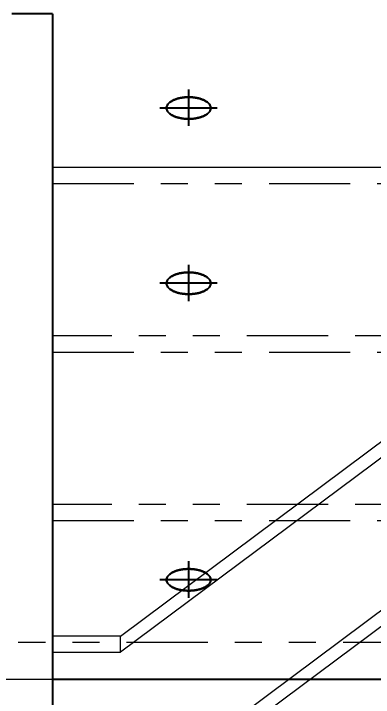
# Model space of a CAD drawing. Header units: millimetres. Extents: x -1604 to 1596, y -1101 to 1107.
# Drawn here: x -1182.8 to -1077.1, y -208.9 to -8 of the extents above; entities that cross this region are included whole.
import ezdxf
from ezdxf.enums import TextEntityAlignment as Align

# ---------------------------------------------------------------- set-up
doc = ezdxf.new("R2010")
doc.units = ezdxf.units.MM
doc.header["$LTSCALE"] = 8
for name, pattern in [('CENTER', [5.716318, 2.485356, -1.242678, 0.745607, -1.242678]), ('DIVIDE', [7.953138, 2.982427, -0.994142, 0.994142, -0.994142, 0.994142, -0.994142]), ('PHANTOM', [7.704603, 2.485356, -1.242678, 0.745607, -1.242678, 0.745607, -1.242678])]:
    doc.linetypes.add(name, pattern=pattern)
doc.styles.add('FdaStyle0', font='', dxfattribs={"width": 0.633743, "height": 24})
doc.styles.get('FdaStyle0').set_extended_font_data('굴림체')

# ---------------------------------------------------------------- blocks, each defined once
blk = doc.blocks.new('DC_GROUP_21')
at = {"color": 4, "linetype": 'CENTER'}
for p, q in [((-1131.38, -30.31), (-1131.38, -41)), ((-1123, -35.75), (-1139.85, -35.75)), ((-1131.38, -81.79), (-1131.38, -92.49)), ((-1123, -87.24), (-1139.85, -87.24)), ((-1131.38, -168.93), (-1131.38, -179.62)), ((-1123, -174.38), (-1139.85, -174.38))]:
    blk.add_line(p, q, dxfattribs=at)
at = {"color": 4, "linetype": 'PHANTOM'}
for p, q in [((-1131.38, -30.31), (-1131.38, -41)), ((-1137, -34.16), (-1136.89, -34.06)), ((-1136.89, -34.06), (-1137, -34.16)), ((-1136.89, -34.06), (-1136.76, -33.97)), ((-1136.76, -33.97), (-1136.89, -34.06)), ((-1136.76, -33.97), (-1136.63, -33.88)), ((-1136.63, -33.88), (-1136.76, -33.97)), ((-1136.63, -33.88), (-1136.5, -33.79)), ((-1136.5, -33.79), (-1136.63, -33.88)), ((-1136.5, -33.79), (-1136.36, -33.7)), ((-1136.36, -33.7), (-1136.5, -33.79)), ((-1136.36, -33.7), (-1136.21, -33.62)), ((-1136.21, -33.62), (-1136.36, -33.7)), ((-1136.21, -33.62), (-1136.05, -33.54)), ((-1136.05, -33.54), (-1136.21, -33.62)), ((-1136.05, -33.54), (-1135.89, -33.46)), ((-1135.89, -33.46), (-1136.05, -33.54)), ((-1135.89, -33.46), (-1135.73, -33.38)), ((-1135.73, -33.38), (-1135.89, -33.46)), ((-1135.73, -33.38), (-1135.55, -33.31)), ((-1135.55, -33.31), (-1135.73, -33.38)), ((-1135.55, -33.31), (-1135.38, -33.24)), ((-1135.38, -33.24), (-1135.55, -33.31)), ((-1135.38, -33.24), (-1135.2, -33.17)), ((-1135.2, -33.17), (-1135.38, -33.24)), ((-1135.2, -33.17), (-1135.01, -33.11)), ((-1135.01, -33.11), (-1135.2, -33.17)), ((-1135.01, -33.11), (-1134.82, -33.05)), ((-1134.82, -33.05), (-1135.01, -33.11)), ((-1134.82, -33.05), (-1134.63, -32.99)), ((-1134.63, -32.99), (-1134.82, -33.05)), ((-1134.63, -32.99), (-1134.43, -32.93)), ((-1134.43, -32.93), (-1134.63, -32.99)), ((-1134.43, -32.93), (-1134.23, -32.88)), ((-1134.23, -32.88), (-1134.43, -32.93)), ((-1134.23, -32.88), (-1134.02, -32.84)), ((-1134.02, -32.84), (-1134.23, -32.88)), ((-1134.02, -32.84), (-1133.81, -32.79)), ((-1133.81, -32.79), (-1134.02, -32.84)), ((-1133.81, -32.79), (-1133.6, -32.75)), ((-1133.6, -32.75), (-1133.81, -32.79)), ((-1133.6, -32.75), (-1133.38, -32.72)), ((-1133.38, -32.72), (-1133.6, -32.75)), ((-1133.38, -32.72), (-1133.17, -32.68)), ((-1133.17, -32.68), (-1133.38, -32.72)), ((-1133.17, -32.68), (-1132.95, -32.65)), ((-1132.95, -32.65), (-1133.17, -32.68)), ((-1132.95, -32.65), (-1132.73, -32.63)), ((-1132.73, -32.63), (-1132.95, -32.65)), ((-1132.73, -32.63), (-1132.5, -32.61)), ((-1132.5, -32.61), (-1132.73, -32.63)), ((-1132.5, -32.61), (-1132.28, -32.59)), ((-1132.28, -32.59), (-1132.5, -32.61)), ((-1132.28, -32.59), (-1132.06, -32.58)), ((-1132.06, -32.58), (-1132.28, -32.59)), ((-1132.06, -32.58), (-1131.83, -32.57)), ((-1131.83, -32.57), (-1132.06, -32.58)), ((-1131.83, -32.57), (-1131.6, -32.56)), ((-1131.6, -32.56), (-1131.83, -32.57)), ((-1131.6, -32.56), (-1131.38, -32.56)), ((-1131.38, -32.56), (-1131.6, -32.56)), ((-1131.38, -32.56), (-1131.15, -32.56)), ((-1131.15, -32.56), (-1131.38, -32.56)), ((-1131.15, -32.56), (-1130.92, -32.57)), ((-1130.92, -32.57), (-1131.15, -32.56)), ((-1130.92, -32.57), (-1130.7, -32.58)), ((-1130.7, -32.58), (-1130.92, -32.57)), ((-1130.7, -32.58), (-1130.47, -32.59)), ((-1130.47, -32.59), (-1130.7, -32.58)), ((-1130.47, -32.59), (-1130.25, -32.61)), ((-1130.25, -32.61), (-1130.47, -32.59)), ((-1130.25, -32.61), (-1130.02, -32.63)), ((-1130.02, -32.63), (-1130.25, -32.61)), ((-1130.02, -32.63), (-1129.8, -32.65)), ((-1129.8, -32.65), (-1130.02, -32.63)), ((-1129.8, -32.65), (-1129.58, -32.68)), ((-1129.58, -32.68), (-1129.8, -32.65)), ((-1129.58, -32.68), (-1129.37, -32.72)), ((-1129.37, -32.72), (-1129.58, -32.68)), ((-1129.37, -32.72), (-1129.15, -32.75)), ((-1129.15, -32.75), (-1129.37, -32.72)), ((-1129.15, -32.75), (-1128.94, -32.79)), ((-1128.94, -32.79), (-1129.15, -32.75)), ((-1128.94, -32.79), (-1128.73, -32.84)), ((-1128.73, -32.84), (-1128.94, -32.79)), ((-1128.73, -32.84), (-1128.53, -32.88)), ((-1128.53, -32.88), (-1128.73, -32.84)), ((-1128.53, -32.88), (-1128.32, -32.93)), ((-1128.32, -32.93), (-1128.53, -32.88)), ((-1128.32, -32.93), (-1128.13, -32.99)), ((-1128.13, -32.99), (-1128.32, -32.93)), ((-1128.13, -32.99), (-1127.93, -33.05)), ((-1127.93, -33.05), (-1128.13, -32.99)), ((-1127.93, -33.05), (-1127.74, -33.11)), ((-1127.74, -33.11), (-1127.93, -33.05)), ((-1127.74, -33.11), (-1127.56, -33.17)), ((-1127.56, -33.17), (-1127.74, -33.11)), ((-1127.56, -33.17), (-1127.37, -33.24)), ((-1127.37, -33.24), (-1127.56, -33.17)), ((-1127.37, -33.24), (-1127.2, -33.31)), ((-1127.2, -33.31), (-1127.37, -33.24)), ((-1127.2, -33.31), (-1127.03, -33.38)), ((-1127.03, -33.38), (-1127.2, -33.31)), ((-1127.03, -33.38), (-1126.86, -33.46)), ((-1126.86, -33.46), (-1127.03, -33.38)), ((-1126.86, -33.46), (-1126.7, -33.54)), ((-1126.7, -33.54), (-1126.86, -33.46)), ((-1126.7, -33.54), (-1126.55, -33.62)), ((-1126.55, -33.62), (-1126.7, -33.54)), ((-1126.55, -33.62), (-1126.4, -33.7)), ((-1126.4, -33.7), (-1126.55, -33.62)), ((-1126.4, -33.7), (-1126.25, -33.79)), ((-1126.25, -33.79), (-1126.4, -33.7)), ((-1126.25, -33.79), (-1126.12, -33.88)), ((-1126.12, -33.88), (-1126.25, -33.79)), ((-1126.12, -33.88), (-1125.99, -33.97)), ((-1125.99, -33.97), (-1126.12, -33.88)), ((-1125.99, -33.97), (-1125.86, -34.06)), ((-1125.86, -34.06), (-1125.99, -33.97)), ((-1125.86, -34.06), (-1125.75, -34.16)), ((-1125.75, -34.16), (-1125.86, -34.06)), ((-1137.88, -35.75), (-1137.87, -35.64)), ((-1137.87, -35.64), (-1137.88, -35.75)), ((-1137.86, -35.98), (-1137.88, -35.75)), ((-1137.88, -35.75), (-1137.87, -35.87)), ((-1137.87, -35.64), (-1137.86, -35.53)), ((-1137.86, -35.53), (-1137.87, -35.64)), ((-1137.87, -35.87), (-1137.86, -35.98)), ((-1137.86, -35.53), (-1137.84, -35.42)), ((-1137.84, -35.42), (-1137.86, -35.53)), ((-1137.84, -36.09), (-1137.86, -35.98)), ((-1137.86, -35.98), (-1137.84, -36.09)), ((-1137.84, -35.42), (-1137.81, -35.31)), ((-1137.81, -35.31), (-1137.84, -35.42)), ((-1137.81, -36.2), (-1137.84, -36.09)), ((-1137.84, -36.09), (-1137.81, -36.2)), ((-1137.81, -35.31), (-1137.78, -35.2)), ((-1137.78, -35.2), (-1137.81, -35.31)), ((-1137.78, -35.2), (-1137.73, -35.09)), ((-1137.73, -35.09), (-1137.78, -35.2)), ((-1137.73, -35.09), (-1137.68, -34.98)), ((-1137.68, -34.98), (-1137.73, -35.09)), ((-1137.68, -34.98), (-1137.62, -34.87)), ((-1137.62, -34.87), (-1137.68, -34.98)), ((-1137.62, -34.87), (-1137.56, -34.77)), ((-1137.56, -34.77), (-1137.62, -34.87)), ((-1137.56, -34.77), (-1137.48, -34.66)), ((-1137.48, -34.66), (-1137.56, -34.77)), ((-1137.48, -34.66), (-1137.4, -34.56)), ((-1137.4, -34.56), (-1137.48, -34.66)), ((-1137.4, -34.56), (-1137.31, -34.45)), ((-1137.31, -34.45), (-1137.4, -34.56)), ((-1137.31, -34.45), (-1137.22, -34.35)), ((-1137.22, -34.35), (-1137.31, -34.45)), ((-1137.22, -34.35), (-1137.11, -34.25)), ((-1137.11, -34.25), (-1137.22, -34.35)), ((-1137.11, -34.25), (-1137, -34.16)), ((-1137, -34.16), (-1137.11, -34.25)), ((-1125.75, -34.16), (-1125.64, -34.25)), ((-1125.64, -34.25), (-1125.75, -34.16)), ((-1125.64, -34.25), (-1125.53, -34.35)), ((-1125.53, -34.35), (-1125.64, -34.25)), ((-1125.53, -34.35), (-1125.44, -34.45)), ((-1125.44, -34.45), (-1125.53, -34.35)), ((-1125.44, -34.45), (-1125.35, -34.56)), ((-1125.35, -34.56), (-1125.44, -34.45)), ((-1125.35, -34.56), (-1125.27, -34.66)), ((-1125.27, -34.66), (-1125.35, -34.56)), ((-1125.27, -34.66), (-1125.19, -34.77)), ((-1125.19, -34.77), (-1125.27, -34.66)), ((-1125.19, -34.77), (-1125.13, -34.87)), ((-1125.13, -34.87), (-1125.19, -34.77)), ((-1125.13, -34.87), (-1125.07, -34.98)), ((-1125.07, -34.98), (-1125.13, -34.87)), ((-1125.07, -34.98), (-1125.02, -35.09)), ((-1125.02, -35.09), (-1125.07, -34.98)), ((-1125.02, -35.09), (-1124.97, -35.2)), ((-1124.97, -35.2), (-1125.02, -35.09)), ((-1124.97, -35.2), (-1124.94, -35.31)), ((-1124.94, -35.31), (-1124.97, -35.2)), ((-1124.94, -35.31), (-1124.91, -35.42)), ((-1124.91, -35.42), (-1124.94, -35.31)), ((-1124.91, -36.09), (-1124.94, -36.2)), ((-1124.94, -36.2), (-1124.91, -36.09)), ((-1124.91, -35.42), (-1124.89, -35.53)), ((-1124.89, -35.53), (-1124.91, -35.42)), ((-1124.89, -35.98), (-1124.91, -36.09)), ((-1124.91, -36.09), (-1124.89, -35.98)), ((-1124.89, -35.53), (-1124.88, -35.64)), ((-1124.88, -35.64), (-1124.89, -35.53)), ((-1124.89, -35.98), (-1124.88, -35.75)), ((-1124.88, -35.87), (-1124.89, -35.98)), ((-1124.88, -35.64), (-1124.88, -35.75)), ((-1124.88, -35.75), (-1124.88, -35.64)), ((-1124.88, -35.75), (-1124.88, -35.87)), ((-1137.78, -36.31), (-1137.81, -36.2)), ((-1137.81, -36.2), (-1137.78, -36.31)), ((-1137.73, -36.42), (-1137.78, -36.31)), ((-1137.78, -36.31), (-1137.73, -36.42)), ((-1137.68, -36.53), (-1137.73, -36.42)), ((-1137.73, -36.42), (-1137.68, -36.53)), ((-1137.62, -36.63), (-1137.68, -36.53)), ((-1137.68, -36.53), (-1137.62, -36.63)), ((-1137.56, -36.74), (-1137.62, -36.63)), ((-1137.62, -36.63), (-1137.56, -36.74)), ((-1137.48, -36.85), (-1137.56, -36.74)), ((-1137.56, -36.74), (-1137.48, -36.85)), ((-1137.4, -36.95), (-1137.48, -36.85)), ((-1137.48, -36.85), (-1137.4, -36.95)), ((-1137.31, -37.05), (-1137.4, -36.95)), ((-1137.4, -36.95), (-1137.31, -37.05)), ((-1137.22, -37.15), (-1137.31, -37.05)), ((-1137.31, -37.05), (-1137.22, -37.15)), ((-1137.11, -37.25), (-1137.22, -37.15)), ((-1137.22, -37.15), (-1137.11, -37.25)), ((-1137, -37.35), (-1137.11, -37.25)), ((-1137.11, -37.25), (-1137, -37.35)), ((-1136.89, -37.45), (-1137, -37.35)), ((-1137, -37.35), (-1136.89, -37.45)), ((-1136.76, -37.54), (-1136.89, -37.45)), ((-1136.89, -37.45), (-1136.76, -37.54)), ((-1136.63, -37.63), (-1136.76, -37.54)), ((-1136.76, -37.54), (-1136.63, -37.63)), ((-1136.5, -37.72), (-1136.63, -37.63)), ((-1136.63, -37.63), (-1136.5, -37.72)), ((-1136.36, -37.81), (-1136.5, -37.72)), ((-1136.5, -37.72), (-1136.36, -37.81)), ((-1136.21, -37.89), (-1136.36, -37.81)), ((-1136.36, -37.81), (-1136.21, -37.89)), ((-1136.05, -37.97), (-1136.21, -37.89)), ((-1136.21, -37.89), (-1136.05, -37.97)), ((-1135.89, -38.05), (-1136.05, -37.97)), ((-1136.05, -37.97), (-1135.89, -38.05)), ((-1135.73, -38.13), (-1135.89, -38.05)), ((-1135.89, -38.05), (-1135.73, -38.13)), ((-1135.55, -38.2), (-1135.73, -38.13)), ((-1135.73, -38.13), (-1135.55, -38.2)), ((-1127.03, -38.13), (-1127.2, -38.2)), ((-1127.2, -38.2), (-1127.03, -38.13)), ((-1126.86, -38.05), (-1127.03, -38.13)), ((-1127.03, -38.13), (-1126.86, -38.05)), ((-1126.7, -37.97), (-1126.86, -38.05)), ((-1126.86, -38.05), (-1126.7, -37.97)), ((-1126.55, -37.89), (-1126.7, -37.97)), ((-1126.7, -37.97), (-1126.55, -37.89)), ((-1126.4, -37.81), (-1126.55, -37.89)), ((-1126.55, -37.89), (-1126.4, -37.81)), ((-1126.25, -37.72), (-1126.4, -37.81)), ((-1126.4, -37.81), (-1126.25, -37.72)), ((-1126.12, -37.63), (-1126.25, -37.72)), ((-1126.25, -37.72), (-1126.12, -37.63)), ((-1125.99, -37.54), (-1126.12, -37.63)), ((-1126.12, -37.63), (-1125.99, -37.54)), ((-1125.86, -37.45), (-1125.99, -37.54)), ((-1125.99, -37.54), (-1125.86, -37.45)), ((-1125.75, -37.35), (-1125.86, -37.45)), ((-1125.86, -37.45), (-1125.75, -37.35)), ((-1125.64, -37.25), (-1125.75, -37.35)), ((-1125.75, -37.35), (-1125.64, -37.25)), ((-1125.53, -37.15), (-1125.64, -37.25)), ((-1125.64, -37.25), (-1125.53, -37.15)), ((-1125.44, -37.05), (-1125.53, -37.15)), ((-1125.53, -37.15), (-1125.44, -37.05)), ((-1125.35, -36.95), (-1125.44, -37.05)), ((-1125.44, -37.05), (-1125.35, -36.95)), ((-1125.27, -36.85), (-1125.35, -36.95)), ((-1125.35, -36.95), (-1125.27, -36.85)), ((-1125.19, -36.74), (-1125.27, -36.85)), ((-1125.27, -36.85), (-1125.19, -36.74)), ((-1125.13, -36.63), (-1125.19, -36.74)), ((-1125.19, -36.74), (-1125.13, -36.63)), ((-1125.07, -36.53), (-1125.13, -36.63)), ((-1125.13, -36.63), (-1125.07, -36.53)), ((-1125.02, -36.42), (-1125.07, -36.53)), ((-1125.07, -36.53), (-1125.02, -36.42)), ((-1124.97, -36.31), (-1125.02, -36.42)), ((-1125.02, -36.42), (-1124.97, -36.31)), ((-1124.94, -36.2), (-1124.97, -36.31)), ((-1124.97, -36.31), (-1124.94, -36.2)), ((-1135.38, -38.27), (-1135.55, -38.2)), ((-1135.55, -38.2), (-1135.38, -38.27)), ((-1135.2, -38.34), (-1135.38, -38.27)), ((-1135.38, -38.27), (-1135.2, -38.34)), ((-1135.01, -38.4), (-1135.2, -38.34)), ((-1135.2, -38.34), (-1135.01, -38.4)), ((-1134.82, -38.46), (-1135.01, -38.4)), ((-1135.01, -38.4), (-1134.82, -38.46)), ((-1134.63, -38.52), (-1134.82, -38.46)), ((-1134.82, -38.46), (-1134.63, -38.52)), ((-1134.43, -38.57), (-1134.63, -38.52)), ((-1134.63, -38.52), (-1134.43, -38.57)), ((-1134.23, -38.63), (-1134.43, -38.57)), ((-1134.43, -38.57), (-1134.23, -38.63)), ((-1134.02, -38.67), (-1134.23, -38.63)), ((-1134.23, -38.63), (-1134.02, -38.67)), ((-1133.81, -38.72), (-1134.02, -38.67)), ((-1134.02, -38.67), (-1133.81, -38.72)), ((-1133.6, -38.76), (-1133.81, -38.72)), ((-1133.81, -38.72), (-1133.6, -38.76)), ((-1133.38, -38.79), (-1133.6, -38.76)), ((-1133.6, -38.76), (-1133.38, -38.79)), ((-1133.17, -38.82), (-1133.38, -38.79)), ((-1133.38, -38.79), (-1133.17, -38.82)), ((-1132.95, -38.85), (-1133.17, -38.82)), ((-1133.17, -38.82), (-1132.95, -38.85)), ((-1132.73, -38.88), (-1132.95, -38.85)), ((-1132.95, -38.85), (-1132.73, -38.88)), ((-1132.5, -38.9), (-1132.73, -38.88)), ((-1132.73, -38.88), (-1132.5, -38.9)), ((-1132.28, -38.92), (-1132.5, -38.9)), ((-1132.5, -38.9), (-1132.28, -38.92)), ((-1132.06, -38.93), (-1132.28, -38.92)), ((-1132.28, -38.92), (-1132.06, -38.93)), ((-1131.83, -38.94), (-1132.06, -38.93)), ((-1132.06, -38.93), (-1131.83, -38.94)), ((-1131.6, -38.95), (-1131.83, -38.94)), ((-1131.83, -38.94), (-1131.6, -38.95)), ((-1131.38, -38.95), (-1131.6, -38.95)), ((-1131.6, -38.95), (-1131.38, -38.95)), ((-1131.15, -38.95), (-1131.38, -38.95)), ((-1131.38, -38.95), (-1131.15, -38.95)), ((-1130.92, -38.94), (-1131.15, -38.95)), ((-1131.15, -38.95), (-1130.92, -38.94)), ((-1130.7, -38.93), (-1130.92, -38.94)), ((-1130.92, -38.94), (-1130.7, -38.93)), ((-1130.47, -38.92), (-1130.7, -38.93)), ((-1130.7, -38.93), (-1130.47, -38.92)), ((-1130.25, -38.9), (-1130.47, -38.92)), ((-1130.47, -38.92), (-1130.25, -38.9)), ((-1130.02, -38.88), (-1130.25, -38.9)), ((-1130.25, -38.9), (-1130.02, -38.88)), ((-1129.8, -38.85), (-1130.02, -38.88)), ((-1130.02, -38.88), (-1129.8, -38.85)), ((-1129.58, -38.82), (-1129.8, -38.85)), ((-1129.8, -38.85), (-1129.58, -38.82)), ((-1129.37, -38.79), (-1129.58, -38.82)), ((-1129.58, -38.82), (-1129.37, -38.79)), ((-1129.15, -38.76), (-1129.37, -38.79)), ((-1129.37, -38.79), (-1129.15, -38.76)), ((-1128.94, -38.72), (-1129.15, -38.76)), ((-1129.15, -38.76), (-1128.94, -38.72)), ((-1128.73, -38.67), (-1128.94, -38.72)), ((-1128.94, -38.72), (-1128.73, -38.67)), ((-1128.53, -38.63), (-1128.73, -38.67)), ((-1128.73, -38.67), (-1128.53, -38.63)), ((-1128.32, -38.57), (-1128.53, -38.63)), ((-1128.53, -38.63), (-1128.32, -38.57)), ((-1128.13, -38.52), (-1128.32, -38.57)), ((-1128.32, -38.57), (-1128.13, -38.52)), ((-1127.93, -38.46), (-1128.13, -38.52)), ((-1128.13, -38.52), (-1127.93, -38.46)), ((-1127.74, -38.4), (-1127.93, -38.46)), ((-1127.93, -38.46), (-1127.74, -38.4)), ((-1127.56, -38.34), (-1127.74, -38.4)), ((-1127.74, -38.4), (-1127.56, -38.34)), ((-1127.37, -38.27), (-1127.56, -38.34)), ((-1127.56, -38.34), (-1127.37, -38.27)), ((-1127.2, -38.2), (-1127.37, -38.27)), ((-1127.37, -38.27), (-1127.2, -38.2)), ((-1131.38, -81.79), (-1131.38, -92.49)), ((-1134.23, -84.37), (-1134.02, -84.32)), ((-1134.02, -84.32), (-1134.23, -84.37)), ((-1134.02, -84.32), (-1133.81, -84.28)), ((-1133.81, -84.28), (-1134.02, -84.32)), ((-1133.81, -84.28), (-1133.6, -84.24)), ((-1133.6, -84.24), (-1133.81, -84.28)), ((-1133.6, -84.24), (-1133.38, -84.2)), ((-1133.38, -84.2), (-1133.6, -84.24)), ((-1133.38, -84.2), (-1133.17, -84.17)), ((-1133.17, -84.17), (-1133.38, -84.2)), ((-1133.17, -84.17), (-1132.95, -84.14)), ((-1132.95, -84.14), (-1133.17, -84.17)), ((-1132.95, -84.14), (-1132.73, -84.12)), ((-1132.73, -84.12), (-1132.95, -84.14)), ((-1132.73, -84.12), (-1132.5, -84.1)), ((-1132.5, -84.1), (-1132.73, -84.12)), ((-1132.5, -84.1), (-1132.28, -84.08)), ((-1132.28, -84.08), (-1132.5, -84.1)), ((-1132.28, -84.08), (-1132.06, -84.07)), ((-1132.06, -84.07), (-1132.28, -84.08)), ((-1132.06, -84.07), (-1131.83, -84.06)), ((-1131.83, -84.06), (-1132.06, -84.07)), ((-1131.83, -84.06), (-1131.6, -84.05)), ((-1131.6, -84.05), (-1131.83, -84.06)), ((-1131.6, -84.05), (-1131.38, -84.05)), ((-1131.38, -84.05), (-1131.6, -84.05)), ((-1131.38, -84.05), (-1131.15, -84.05)), ((-1131.15, -84.05), (-1131.38, -84.05)), ((-1131.15, -84.05), (-1130.92, -84.06)), ((-1130.92, -84.06), (-1131.15, -84.05)), ((-1130.92, -84.06), (-1130.7, -84.07)), ((-1130.7, -84.07), (-1130.92, -84.06)), ((-1130.7, -84.07), (-1130.47, -84.08)), ((-1130.47, -84.08), (-1130.7, -84.07)), ((-1130.47, -84.08), (-1130.25, -84.1)), ((-1130.25, -84.1), (-1130.47, -84.08)), ((-1130.25, -84.1), (-1130.02, -84.12)), ((-1130.02, -84.12), (-1130.25, -84.1)), ((-1130.02, -84.12), (-1129.8, -84.14)), ((-1129.8, -84.14), (-1130.02, -84.12)), ((-1129.8, -84.14), (-1129.58, -84.17)), ((-1129.58, -84.17), (-1129.8, -84.14)), ((-1129.58, -84.17), (-1129.37, -84.2)), ((-1129.37, -84.2), (-1129.58, -84.17)), ((-1129.37, -84.2), (-1129.15, -84.24)), ((-1129.15, -84.24), (-1129.37, -84.2)), ((-1129.15, -84.24), (-1128.94, -84.28)), ((-1128.94, -84.28), (-1129.15, -84.24)), ((-1128.94, -84.28), (-1128.73, -84.32)), ((-1128.73, -84.32), (-1128.94, -84.28)), ((-1128.73, -84.32), (-1128.53, -84.37)), ((-1128.53, -84.37), (-1128.73, -84.32)), ((-1137.68, -86.47), (-1137.62, -86.36)), ((-1137.62, -86.36), (-1137.68, -86.47)), ((-1137.62, -86.36), (-1137.56, -86.26)), ((-1137.56, -86.26), (-1137.62, -86.36)), ((-1137.56, -86.26), (-1137.48, -86.15)), ((-1137.48, -86.15), (-1137.56, -86.26)), ((-1137.48, -86.15), (-1137.4, -86.05)), ((-1137.4, -86.05), (-1137.48, -86.15)), ((-1137.4, -86.05), (-1137.31, -85.94)), ((-1137.31, -85.94), (-1137.4, -86.05)), ((-1137.31, -85.94), (-1137.22, -85.84)), ((-1137.22, -85.84), (-1137.31, -85.94)), ((-1137.22, -85.84), (-1137.11, -85.74)), ((-1137.11, -85.74), (-1137.22, -85.84)), ((-1137.11, -85.74), (-1137, -85.65)), ((-1137, -85.65), (-1137.11, -85.74)), ((-1137, -85.65), (-1136.89, -85.55)), ((-1136.89, -85.55), (-1137, -85.65)), ((-1136.89, -85.55), (-1136.76, -85.46)), ((-1136.76, -85.46), (-1136.89, -85.55)), ((-1136.76, -85.46), (-1136.63, -85.36)), ((-1136.63, -85.36), (-1136.76, -85.46)), ((-1136.63, -85.36), (-1136.5, -85.28)), ((-1136.5, -85.28), (-1136.63, -85.36)), ((-1136.5, -85.28), (-1136.36, -85.19)), ((-1136.36, -85.19), (-1136.5, -85.28)), ((-1136.36, -85.19), (-1136.21, -85.11)), ((-1136.21, -85.11), (-1136.36, -85.19)), ((-1136.21, -85.11), (-1136.05, -85.02)), ((-1136.05, -85.02), (-1136.21, -85.11)), ((-1136.05, -85.02), (-1135.89, -84.94)), ((-1135.89, -84.94), (-1136.05, -85.02)), ((-1135.89, -84.94), (-1135.73, -84.87)), ((-1135.73, -84.87), (-1135.89, -84.94)), ((-1135.73, -84.87), (-1135.55, -84.8)), ((-1135.55, -84.8), (-1135.73, -84.87)), ((-1135.55, -84.8), (-1135.38, -84.73)), ((-1135.38, -84.73), (-1135.55, -84.8)), ((-1135.38, -84.73), (-1135.2, -84.66)), ((-1135.2, -84.66), (-1135.38, -84.73)), ((-1135.2, -84.66), (-1135.01, -84.59)), ((-1135.01, -84.59), (-1135.2, -84.66)), ((-1135.01, -84.59), (-1134.82, -84.53)), ((-1134.82, -84.53), (-1135.01, -84.59)), ((-1134.82, -84.53), (-1134.63, -84.48)), ((-1134.63, -84.48), (-1134.82, -84.53)), ((-1134.63, -84.48), (-1134.43, -84.42)), ((-1134.43, -84.42), (-1134.63, -84.48)), ((-1134.43, -84.42), (-1134.23, -84.37)), ((-1134.23, -84.37), (-1134.43, -84.42)), ((-1128.53, -84.37), (-1128.32, -84.42)), ((-1128.32, -84.42), (-1128.53, -84.37)), ((-1128.32, -84.42), (-1128.13, -84.48)), ((-1128.13, -84.48), (-1128.32, -84.42)), ((-1128.13, -84.48), (-1127.93, -84.53)), ((-1127.93, -84.53), (-1128.13, -84.48)), ((-1127.93, -84.53), (-1127.74, -84.59)), ((-1127.74, -84.59), (-1127.93, -84.53)), ((-1127.74, -84.59), (-1127.56, -84.66)), ((-1127.56, -84.66), (-1127.74, -84.59)), ((-1127.56, -84.66), (-1127.37, -84.73)), ((-1127.37, -84.73), (-1127.56, -84.66)), ((-1127.37, -84.73), (-1127.2, -84.8)), ((-1127.2, -84.8), (-1127.37, -84.73)), ((-1127.2, -84.8), (-1127.03, -84.87)), ((-1127.03, -84.87), (-1127.2, -84.8)), ((-1127.03, -84.87), (-1126.86, -84.94)), ((-1126.86, -84.94), (-1127.03, -84.87)), ((-1126.86, -84.94), (-1126.7, -85.02)), ((-1126.7, -85.02), (-1126.86, -84.94)), ((-1126.7, -85.02), (-1126.55, -85.11)), ((-1126.55, -85.11), (-1126.7, -85.02)), ((-1126.55, -85.11), (-1126.4, -85.19)), ((-1126.4, -85.19), (-1126.55, -85.11)), ((-1126.4, -85.19), (-1126.25, -85.28)), ((-1126.25, -85.28), (-1126.4, -85.19)), ((-1126.25, -85.28), (-1126.12, -85.36)), ((-1126.12, -85.36), (-1126.25, -85.28)), ((-1126.12, -85.36), (-1125.99, -85.46)), ((-1125.99, -85.46), (-1126.12, -85.36)), ((-1125.99, -85.46), (-1125.86, -85.55)), ((-1125.86, -85.55), (-1125.99, -85.46)), ((-1125.86, -85.55), (-1125.75, -85.65)), ((-1125.75, -85.65), (-1125.86, -85.55)), ((-1125.75, -85.65), (-1125.64, -85.74)), ((-1125.64, -85.74), (-1125.75, -85.65)), ((-1125.64, -85.74), (-1125.53, -85.84)), ((-1125.53, -85.84), (-1125.64, -85.74)), ((-1125.53, -85.84), (-1125.44, -85.94)), ((-1125.44, -85.94), (-1125.53, -85.84)), ((-1125.44, -85.94), (-1125.35, -86.05)), ((-1125.35, -86.05), (-1125.44, -85.94)), ((-1125.35, -86.05), (-1125.27, -86.15)), ((-1125.27, -86.15), (-1125.35, -86.05)), ((-1125.27, -86.15), (-1125.19, -86.26)), ((-1125.19, -86.26), (-1125.27, -86.15)), ((-1125.19, -86.26), (-1125.13, -86.36)), ((-1125.13, -86.36), (-1125.19, -86.26)), ((-1125.13, -86.36), (-1125.07, -86.47)), ((-1125.07, -86.47), (-1125.13, -86.36)), ((-1137.88, -87.24), (-1137.87, -87.13)), ((-1137.87, -87.13), (-1137.88, -87.24)), ((-1137.86, -87.47), (-1137.88, -87.24)), ((-1137.88, -87.24), (-1137.87, -87.35)), ((-1137.87, -87.13), (-1137.86, -87.02)), ((-1137.86, -87.02), (-1137.87, -87.13)), ((-1137.87, -87.35), (-1137.86, -87.47)), ((-1137.86, -87.02), (-1137.84, -86.91)), ((-1137.84, -86.91), (-1137.86, -87.02)), ((-1137.84, -87.58), (-1137.86, -87.47)), ((-1137.86, -87.47), (-1137.84, -87.58)), ((-1137.84, -86.91), (-1137.81, -86.8)), ((-1137.81, -86.8), (-1137.84, -86.91)), ((-1137.81, -87.69), (-1137.84, -87.58)), ((-1137.84, -87.58), (-1137.81, -87.69)), ((-1137.81, -86.8), (-1137.78, -86.69)), ((-1137.78, -86.69), (-1137.81, -86.8)), ((-1137.78, -87.8), (-1137.81, -87.69)), ((-1137.81, -87.69), (-1137.78, -87.8)), ((-1137.78, -86.69), (-1137.73, -86.58)), ((-1137.73, -86.58), (-1137.78, -86.69)), ((-1137.73, -87.91), (-1137.78, -87.8)), ((-1137.78, -87.8), (-1137.73, -87.91)), ((-1137.73, -86.58), (-1137.68, -86.47)), ((-1137.68, -86.47), (-1137.73, -86.58)), ((-1137.68, -88.02), (-1137.73, -87.91)), ((-1137.73, -87.91), (-1137.68, -88.02)), ((-1137.62, -88.12), (-1137.68, -88.02)), ((-1137.68, -88.02), (-1137.62, -88.12)), ((-1137.56, -88.23), (-1137.62, -88.12)), ((-1137.62, -88.12), (-1137.56, -88.23)), ((-1137.48, -88.34), (-1137.56, -88.23)), ((-1137.56, -88.23), (-1137.48, -88.34)), ((-1137.4, -88.44), (-1137.48, -88.34)), ((-1137.48, -88.34), (-1137.4, -88.44)), ((-1125.27, -88.34), (-1125.35, -88.44)), ((-1125.35, -88.44), (-1125.27, -88.34)), ((-1125.19, -88.23), (-1125.27, -88.34)), ((-1125.27, -88.34), (-1125.19, -88.23)), ((-1125.13, -88.12), (-1125.19, -88.23)), ((-1125.19, -88.23), (-1125.13, -88.12)), ((-1125.07, -88.02), (-1125.13, -88.12)), ((-1125.13, -88.12), (-1125.07, -88.02)), ((-1125.07, -86.47), (-1125.02, -86.58)), ((-1125.02, -86.58), (-1125.07, -86.47)), ((-1125.02, -87.91), (-1125.07, -88.02)), ((-1125.07, -88.02), (-1125.02, -87.91)), ((-1125.02, -86.58), (-1124.97, -86.69)), ((-1124.97, -86.69), (-1125.02, -86.58)), ((-1124.97, -87.8), (-1125.02, -87.91)), ((-1125.02, -87.91), (-1124.97, -87.8)), ((-1124.97, -86.69), (-1124.94, -86.8)), ((-1124.94, -86.8), (-1124.97, -86.69)), ((-1124.94, -87.69), (-1124.97, -87.8)), ((-1124.97, -87.8), (-1124.94, -87.69)), ((-1124.94, -86.8), (-1124.91, -86.91)), ((-1124.91, -86.91), (-1124.94, -86.8)), ((-1124.91, -87.58), (-1124.94, -87.69)), ((-1124.94, -87.69), (-1124.91, -87.58)), ((-1124.91, -86.91), (-1124.89, -87.02)), ((-1124.89, -87.02), (-1124.91, -86.91)), ((-1124.89, -87.47), (-1124.91, -87.58)), ((-1124.91, -87.58), (-1124.89, -87.47)), ((-1124.89, -87.02), (-1124.88, -87.13)), ((-1124.88, -87.13), (-1124.89, -87.02)), ((-1124.89, -87.47), (-1124.88, -87.24)), ((-1124.88, -87.35), (-1124.89, -87.47)), ((-1124.88, -87.13), (-1124.88, -87.24)), ((-1124.88, -87.24), (-1124.88, -87.13)), ((-1124.88, -87.24), (-1124.88, -87.35)), ((-1137.31, -88.54), (-1137.4, -88.44)), ((-1137.4, -88.44), (-1137.31, -88.54)), ((-1137.22, -88.64), (-1137.31, -88.54)), ((-1137.31, -88.54), (-1137.22, -88.64)), ((-1137.11, -88.74), (-1137.22, -88.64)), ((-1137.22, -88.64), (-1137.11, -88.74)), ((-1137, -88.84), (-1137.11, -88.74)), ((-1137.11, -88.74), (-1137, -88.84)), ((-1136.89, -88.94), (-1137, -88.84)), ((-1137, -88.84), (-1136.89, -88.94)), ((-1136.76, -89.03), (-1136.89, -88.94)), ((-1136.89, -88.94), (-1136.76, -89.03)), ((-1136.63, -89.12), (-1136.76, -89.03)), ((-1136.76, -89.03), (-1136.63, -89.12)), ((-1136.5, -89.21), (-1136.63, -89.12)), ((-1136.63, -89.12), (-1136.5, -89.21)), ((-1136.36, -89.3), (-1136.5, -89.21)), ((-1136.5, -89.21), (-1136.36, -89.3)), ((-1136.21, -89.38), (-1136.36, -89.3)), ((-1136.36, -89.3), (-1136.21, -89.38)), ((-1136.05, -89.46), (-1136.21, -89.38)), ((-1136.21, -89.38), (-1136.05, -89.46)), ((-1135.89, -89.54), (-1136.05, -89.46)), ((-1136.05, -89.46), (-1135.89, -89.54)), ((-1135.73, -89.62), (-1135.89, -89.54)), ((-1135.89, -89.54), (-1135.73, -89.62)), ((-1135.55, -89.69), (-1135.73, -89.62)), ((-1135.73, -89.62), (-1135.55, -89.69)), ((-1135.38, -89.76), (-1135.55, -89.69)), ((-1135.55, -89.69), (-1135.38, -89.76)), ((-1135.2, -89.83), (-1135.38, -89.76)), ((-1135.38, -89.76), (-1135.2, -89.83)), ((-1135.01, -89.89), (-1135.2, -89.83)), ((-1135.2, -89.83), (-1135.01, -89.89)), ((-1134.82, -89.95), (-1135.01, -89.89)), ((-1135.01, -89.89), (-1134.82, -89.95)), ((-1134.63, -90.01), (-1134.82, -89.95)), ((-1134.82, -89.95), (-1134.63, -90.01)), ((-1134.43, -90.06), (-1134.63, -90.01)), ((-1134.63, -90.01), (-1134.43, -90.06)), ((-1134.23, -90.11), (-1134.43, -90.06)), ((-1134.43, -90.06), (-1134.23, -90.11)), ((-1134.02, -90.16), (-1134.23, -90.11)), ((-1134.23, -90.11), (-1134.02, -90.16)), ((-1133.81, -90.2), (-1134.02, -90.16)), ((-1134.02, -90.16), (-1133.81, -90.2)), ((-1133.6, -90.24), (-1133.81, -90.2)), ((-1133.81, -90.2), (-1133.6, -90.24)), ((-1133.38, -90.28), (-1133.6, -90.24)), ((-1133.6, -90.24), (-1133.38, -90.28)), ((-1133.17, -90.31), (-1133.38, -90.28)), ((-1133.38, -90.28), (-1133.17, -90.31)), ((-1132.95, -90.34), (-1133.17, -90.31)), ((-1133.17, -90.31), (-1132.95, -90.34)), ((-1132.73, -90.37), (-1132.95, -90.34)), ((-1132.95, -90.34), (-1132.73, -90.37)), ((-1132.5, -90.39), (-1132.73, -90.37)), ((-1132.73, -90.37), (-1132.5, -90.39)), ((-1132.28, -90.41), (-1132.5, -90.39)), ((-1132.5, -90.39), (-1132.28, -90.41)), ((-1130.25, -90.39), (-1130.47, -90.41)), ((-1130.47, -90.41), (-1130.25, -90.39)), ((-1130.02, -90.37), (-1130.25, -90.39)), ((-1130.25, -90.39), (-1130.02, -90.37)), ((-1129.8, -90.34), (-1130.02, -90.37)), ((-1130.02, -90.37), (-1129.8, -90.34)), ((-1129.58, -90.31), (-1129.8, -90.34)), ((-1129.8, -90.34), (-1129.58, -90.31)), ((-1129.37, -90.28), (-1129.58, -90.31)), ((-1129.58, -90.31), (-1129.37, -90.28)), ((-1129.15, -90.24), (-1129.37, -90.28)), ((-1129.37, -90.28), (-1129.15, -90.24)), ((-1128.94, -90.2), (-1129.15, -90.24)), ((-1129.15, -90.24), (-1128.94, -90.2)), ((-1128.73, -90.16), (-1128.94, -90.2)), ((-1128.94, -90.2), (-1128.73, -90.16)), ((-1128.53, -90.11), (-1128.73, -90.16)), ((-1128.73, -90.16), (-1128.53, -90.11)), ((-1128.32, -90.06), (-1128.53, -90.11)), ((-1128.53, -90.11), (-1128.32, -90.06)), ((-1128.13, -90.01), (-1128.32, -90.06)), ((-1128.32, -90.06), (-1128.13, -90.01)), ((-1127.93, -89.95), (-1128.13, -90.01)), ((-1128.13, -90.01), (-1127.93, -89.95)), ((-1127.74, -89.89), (-1127.93, -89.95)), ((-1127.93, -89.95), (-1127.74, -89.89)), ((-1127.56, -89.83), (-1127.74, -89.89)), ((-1127.74, -89.89), (-1127.56, -89.83)), ((-1127.37, -89.76), (-1127.56, -89.83)), ((-1127.56, -89.83), (-1127.37, -89.76)), ((-1127.2, -89.69), (-1127.37, -89.76)), ((-1127.37, -89.76), (-1127.2, -89.69)), ((-1127.03, -89.62), (-1127.2, -89.69)), ((-1127.2, -89.69), (-1127.03, -89.62)), ((-1126.86, -89.54), (-1127.03, -89.62)), ((-1127.03, -89.62), (-1126.86, -89.54)), ((-1126.7, -89.46), (-1126.86, -89.54)), ((-1126.86, -89.54), (-1126.7, -89.46)), ((-1126.55, -89.38), (-1126.7, -89.46)), ((-1126.7, -89.46), (-1126.55, -89.38)), ((-1126.4, -89.3), (-1126.55, -89.38)), ((-1126.55, -89.38), (-1126.4, -89.3)), ((-1126.25, -89.21), (-1126.4, -89.3)), ((-1126.4, -89.3), (-1126.25, -89.21)), ((-1126.12, -89.12), (-1126.25, -89.21)), ((-1126.25, -89.21), (-1126.12, -89.12)), ((-1125.99, -89.03), (-1126.12, -89.12)), ((-1126.12, -89.12), (-1125.99, -89.03)), ((-1125.86, -88.94), (-1125.99, -89.03)), ((-1125.99, -89.03), (-1125.86, -88.94)), ((-1125.75, -88.84), (-1125.86, -88.94)), ((-1125.86, -88.94), (-1125.75, -88.84)), ((-1125.64, -88.74), (-1125.75, -88.84)), ((-1125.75, -88.84), (-1125.64, -88.74)), ((-1125.53, -88.64), (-1125.64, -88.74)), ((-1125.64, -88.74), (-1125.53, -88.64)), ((-1125.44, -88.54), (-1125.53, -88.64)), ((-1125.53, -88.64), (-1125.44, -88.54)), ((-1125.35, -88.44), (-1125.44, -88.54)), ((-1125.44, -88.54), (-1125.35, -88.44)), ((-1132.06, -90.42), (-1132.28, -90.41)), ((-1132.28, -90.41), (-1132.06, -90.42)), ((-1131.83, -90.43), (-1132.06, -90.42)), ((-1132.06, -90.42), (-1131.83, -90.43)), ((-1131.6, -90.43), (-1131.83, -90.43)), ((-1131.83, -90.43), (-1131.6, -90.43)), ((-1131.38, -90.44), (-1131.6, -90.43)), ((-1131.6, -90.43), (-1131.38, -90.44)), ((-1131.15, -90.43), (-1131.38, -90.44)), ((-1131.38, -90.44), (-1131.15, -90.43)), ((-1130.92, -90.43), (-1131.15, -90.43)), ((-1131.15, -90.43), (-1130.92, -90.43)), ((-1130.7, -90.42), (-1130.92, -90.43)), ((-1130.92, -90.43), (-1130.7, -90.42)), ((-1130.47, -90.41), (-1130.7, -90.42)), ((-1130.7, -90.42), (-1130.47, -90.41)), ((-1131.38, -168.93), (-1131.38, -179.62)), ((-1137, -172.78), (-1136.89, -172.68)), ((-1136.89, -172.68), (-1137, -172.78)), ((-1136.89, -172.68), (-1136.76, -172.59)), ((-1136.76, -172.59), (-1136.89, -172.68)), ((-1136.76, -172.59), (-1136.63, -172.5)), ((-1136.63, -172.5), (-1136.76, -172.59)), ((-1136.63, -172.5), (-1136.5, -172.41)), ((-1136.5, -172.41), (-1136.63, -172.5)), ((-1136.5, -172.41), (-1136.36, -172.32)), ((-1136.36, -172.32), (-1136.5, -172.41)), ((-1136.36, -172.32), (-1136.21, -172.24)), ((-1136.21, -172.24), (-1136.36, -172.32)), ((-1136.21, -172.24), (-1136.05, -172.16)), ((-1136.05, -172.16), (-1136.21, -172.24)), ((-1136.05, -172.16), (-1135.89, -172.08)), ((-1135.89, -172.08), (-1136.05, -172.16)), ((-1135.89, -172.08), (-1135.73, -172)), ((-1135.73, -172), (-1135.89, -172.08)), ((-1135.73, -172), (-1135.55, -171.93)), ((-1135.55, -171.93), (-1135.73, -172)), ((-1135.55, -171.93), (-1135.38, -171.86)), ((-1135.38, -171.86), (-1135.55, -171.93)), ((-1135.38, -171.86), (-1135.2, -171.79)), ((-1135.2, -171.79), (-1135.38, -171.86)), ((-1135.2, -171.79), (-1135.01, -171.73)), ((-1135.01, -171.73), (-1135.2, -171.79)), ((-1135.01, -171.73), (-1134.82, -171.67)), ((-1134.82, -171.67), (-1135.01, -171.73)), ((-1134.82, -171.67), (-1134.63, -171.61)), ((-1134.63, -171.61), (-1134.82, -171.67)), ((-1134.63, -171.61), (-1134.43, -171.56)), ((-1134.43, -171.56), (-1134.63, -171.61)), ((-1134.43, -171.56), (-1134.23, -171.51)), ((-1134.23, -171.51), (-1134.43, -171.56)), ((-1134.23, -171.51), (-1134.02, -171.46)), ((-1134.02, -171.46), (-1134.23, -171.51)), ((-1134.02, -171.46), (-1133.81, -171.41)), ((-1133.81, -171.41), (-1134.02, -171.46)), ((-1133.81, -171.41), (-1133.6, -171.37)), ((-1133.6, -171.37), (-1133.81, -171.41)), ((-1133.6, -171.37), (-1133.38, -171.34)), ((-1133.38, -171.34), (-1133.6, -171.37)), ((-1133.38, -171.34), (-1133.17, -171.31)), ((-1133.17, -171.31), (-1133.38, -171.34)), ((-1133.17, -171.31), (-1132.95, -171.28)), ((-1132.95, -171.28), (-1133.17, -171.31)), ((-1132.95, -171.28), (-1132.73, -171.25)), ((-1132.73, -171.25), (-1132.95, -171.28)), ((-1132.73, -171.25), (-1132.5, -171.23)), ((-1132.5, -171.23), (-1132.73, -171.25)), ((-1132.5, -171.23), (-1132.28, -171.21)), ((-1132.28, -171.21), (-1132.5, -171.23)), ((-1132.28, -171.21), (-1132.06, -171.2)), ((-1132.06, -171.2), (-1132.28, -171.21)), ((-1132.06, -171.2), (-1131.83, -171.19)), ((-1131.83, -171.19), (-1132.06, -171.2)), ((-1131.83, -171.19), (-1131.6, -171.18)), ((-1131.6, -171.18), (-1131.83, -171.19)), ((-1131.6, -171.18), (-1131.38, -171.18)), ((-1131.38, -171.18), (-1131.6, -171.18)), ((-1131.38, -171.18), (-1131.15, -171.18)), ((-1131.15, -171.18), (-1131.38, -171.18)), ((-1131.15, -171.18), (-1130.92, -171.19)), ((-1130.92, -171.19), (-1131.15, -171.18)), ((-1130.92, -171.19), (-1130.7, -171.2)), ((-1130.7, -171.2), (-1130.92, -171.19)), ((-1130.7, -171.2), (-1130.47, -171.21)), ((-1130.47, -171.21), (-1130.7, -171.2)), ((-1130.47, -171.21), (-1130.25, -171.23)), ((-1130.25, -171.23), (-1130.47, -171.21)), ((-1130.25, -171.23), (-1130.02, -171.25)), ((-1130.02, -171.25), (-1130.25, -171.23)), ((-1130.02, -171.25), (-1129.8, -171.28)), ((-1129.8, -171.28), (-1130.02, -171.25)), ((-1129.8, -171.28), (-1129.58, -171.31)), ((-1129.58, -171.31), (-1129.8, -171.28)), ((-1129.58, -171.31), (-1129.37, -171.34)), ((-1129.37, -171.34), (-1129.58, -171.31)), ((-1129.37, -171.34), (-1129.15, -171.37)), ((-1129.15, -171.37), (-1129.37, -171.34)), ((-1129.15, -171.37), (-1128.94, -171.41)), ((-1128.94, -171.41), (-1129.15, -171.37)), ((-1128.94, -171.41), (-1128.73, -171.46)), ((-1128.73, -171.46), (-1128.94, -171.41)), ((-1128.73, -171.46), (-1128.53, -171.51)), ((-1128.53, -171.51), (-1128.73, -171.46)), ((-1128.53, -171.51), (-1128.32, -171.56)), ((-1128.32, -171.56), (-1128.53, -171.51)), ((-1128.32, -171.56), (-1128.13, -171.61)), ((-1128.13, -171.61), (-1128.32, -171.56)), ((-1128.13, -171.61), (-1127.93, -171.67)), ((-1127.93, -171.67), (-1128.13, -171.61)), ((-1127.93, -171.67), (-1127.74, -171.73)), ((-1127.74, -171.73), (-1127.93, -171.67)), ((-1127.74, -171.73), (-1127.56, -171.79)), ((-1127.56, -171.79), (-1127.74, -171.73)), ((-1127.56, -171.79), (-1127.37, -171.86)), ((-1127.37, -171.86), (-1127.56, -171.79)), ((-1127.37, -171.86), (-1127.2, -171.93)), ((-1127.2, -171.93), (-1127.37, -171.86)), ((-1127.2, -171.93), (-1127.03, -172)), ((-1127.03, -172), (-1127.2, -171.93)), ((-1127.03, -172), (-1126.86, -172.08)), ((-1126.86, -172.08), (-1127.03, -172)), ((-1126.86, -172.08), (-1126.7, -172.16)), ((-1126.7, -172.16), (-1126.86, -172.08)), ((-1126.7, -172.16), (-1126.55, -172.24)), ((-1126.55, -172.24), (-1126.7, -172.16)), ((-1126.55, -172.24), (-1126.4, -172.32)), ((-1126.4, -172.32), (-1126.55, -172.24)), ((-1126.4, -172.32), (-1126.25, -172.41)), ((-1126.25, -172.41), (-1126.4, -172.32)), ((-1126.25, -172.41), (-1126.12, -172.5)), ((-1126.12, -172.5), (-1126.25, -172.41)), ((-1126.12, -172.5), (-1125.99, -172.59)), ((-1125.99, -172.59), (-1126.12, -172.5)), ((-1125.99, -172.59), (-1125.86, -172.68)), ((-1125.86, -172.68), (-1125.99, -172.59)), ((-1125.86, -172.68), (-1125.75, -172.78)), ((-1125.75, -172.78), (-1125.86, -172.68)), ((-1137.88, -174.38), (-1137.87, -174.27)), ((-1137.87, -174.27), (-1137.88, -174.38)), ((-1137.86, -174.6), (-1137.88, -174.38)), ((-1137.88, -174.38), (-1137.87, -174.49)), ((-1137.87, -174.27), (-1137.86, -174.15)), ((-1137.86, -174.15), (-1137.87, -174.27)), ((-1137.87, -174.49), (-1137.86, -174.6)), ((-1137.86, -174.15), (-1137.84, -174.04)), ((-1137.84, -174.04), (-1137.86, -174.15)), ((-1137.84, -174.71), (-1137.86, -174.6)), ((-1137.86, -174.6), (-1137.84, -174.71)), ((-1137.84, -174.04), (-1137.81, -173.93)), ((-1137.81, -173.93), (-1137.84, -174.04)), ((-1137.81, -174.82), (-1137.84, -174.71)), ((-1137.84, -174.71), (-1137.81, -174.82)), ((-1137.81, -173.93), (-1137.78, -173.82)), ((-1137.78, -173.82), (-1137.81, -173.93)), ((-1137.78, -173.82), (-1137.73, -173.71)), ((-1137.73, -173.71), (-1137.78, -173.82)), ((-1137.73, -173.71), (-1137.68, -173.6)), ((-1137.68, -173.6), (-1137.73, -173.71)), ((-1137.68, -173.6), (-1137.62, -173.5)), ((-1137.62, -173.5), (-1137.68, -173.6)), ((-1137.62, -173.5), (-1137.56, -173.39)), ((-1137.56, -173.39), (-1137.62, -173.5)), ((-1137.56, -173.39), (-1137.48, -173.28)), ((-1137.48, -173.28), (-1137.56, -173.39)), ((-1137.48, -173.28), (-1137.4, -173.18)), ((-1137.4, -173.18), (-1137.48, -173.28)), ((-1137.4, -173.18), (-1137.31, -173.08)), ((-1137.31, -173.08), (-1137.4, -173.18)), ((-1137.31, -173.08), (-1137.22, -172.98)), ((-1137.22, -172.98), (-1137.31, -173.08)), ((-1137.22, -172.98), (-1137.11, -172.88)), ((-1137.11, -172.88), (-1137.22, -172.98)), ((-1137.11, -172.88), (-1137, -172.78)), ((-1137, -172.78), (-1137.11, -172.88)), ((-1125.75, -172.78), (-1125.64, -172.88)), ((-1125.64, -172.88), (-1125.75, -172.78)), ((-1125.64, -172.88), (-1125.53, -172.98)), ((-1125.53, -172.98), (-1125.64, -172.88)), ((-1125.53, -172.98), (-1125.44, -173.08)), ((-1125.44, -173.08), (-1125.53, -172.98)), ((-1125.44, -173.08), (-1125.35, -173.18)), ((-1125.35, -173.18), (-1125.44, -173.08)), ((-1125.35, -173.18), (-1125.27, -173.28)), ((-1125.27, -173.28), (-1125.35, -173.18)), ((-1125.27, -173.28), (-1125.19, -173.39)), ((-1125.19, -173.39), (-1125.27, -173.28)), ((-1125.19, -173.39), (-1125.13, -173.5)), ((-1125.13, -173.5), (-1125.19, -173.39)), ((-1125.13, -173.5), (-1125.07, -173.6)), ((-1125.07, -173.6), (-1125.13, -173.5)), ((-1125.07, -173.6), (-1125.02, -173.71)), ((-1125.02, -173.71), (-1125.07, -173.6)), ((-1125.02, -173.71), (-1124.97, -173.82)), ((-1124.97, -173.82), (-1125.02, -173.71)), ((-1124.97, -173.82), (-1124.94, -173.93)), ((-1124.94, -173.93), (-1124.97, -173.82)), ((-1124.94, -173.93), (-1124.91, -174.04)), ((-1124.91, -174.04), (-1124.94, -173.93)), ((-1124.91, -174.71), (-1124.94, -174.82)), ((-1124.94, -174.82), (-1124.91, -174.71)), ((-1124.91, -174.04), (-1124.89, -174.15)), ((-1124.89, -174.15), (-1124.91, -174.04)), ((-1124.89, -174.6), (-1124.91, -174.71)), ((-1124.91, -174.71), (-1124.89, -174.6)), ((-1124.89, -174.15), (-1124.88, -174.27)), ((-1124.88, -174.27), (-1124.89, -174.15)), ((-1124.89, -174.6), (-1124.88, -174.38)), ((-1124.88, -174.49), (-1124.89, -174.6)), ((-1124.88, -174.27), (-1124.88, -174.38)), ((-1124.88, -174.38), (-1124.88, -174.27)), ((-1124.88, -174.38), (-1124.88, -174.49)), ((-1137.78, -174.93), (-1137.81, -174.82)), ((-1137.81, -174.82), (-1137.78, -174.93)), ((-1137.73, -175.04), (-1137.78, -174.93)), ((-1137.78, -174.93), (-1137.73, -175.04)), ((-1137.68, -175.15), (-1137.73, -175.04)), ((-1137.73, -175.04), (-1137.68, -175.15)), ((-1137.62, -175.26), (-1137.68, -175.15)), ((-1137.68, -175.15), (-1137.62, -175.26)), ((-1137.56, -175.36), (-1137.62, -175.26)), ((-1137.62, -175.26), (-1137.56, -175.36)), ((-1137.48, -175.47), (-1137.56, -175.36)), ((-1137.56, -175.36), (-1137.48, -175.47)), ((-1137.4, -175.57), (-1137.48, -175.47)), ((-1137.48, -175.47), (-1137.4, -175.57)), ((-1137.31, -175.68), (-1137.4, -175.57)), ((-1137.4, -175.57), (-1137.31, -175.68)), ((-1137.22, -175.78), (-1137.31, -175.68)), ((-1137.31, -175.68), (-1137.22, -175.78)), ((-1137.11, -175.88), (-1137.22, -175.78)), ((-1137.22, -175.78), (-1137.11, -175.88)), ((-1137, -175.97), (-1137.11, -175.88)), ((-1137.11, -175.88), (-1137, -175.97)), ((-1136.89, -176.07), (-1137, -175.97)), ((-1137, -175.97), (-1136.89, -176.07)), ((-1136.76, -176.16), (-1136.89, -176.07)), ((-1136.89, -176.07), (-1136.76, -176.16)), ((-1136.63, -176.25), (-1136.76, -176.16)), ((-1136.76, -176.16), (-1136.63, -176.25)), ((-1136.5, -176.34), (-1136.63, -176.25)), ((-1136.63, -176.25), (-1136.5, -176.34)), ((-1136.36, -176.43), (-1136.5, -176.34)), ((-1136.5, -176.34), (-1136.36, -176.43)), ((-1136.21, -176.51), (-1136.36, -176.43)), ((-1136.36, -176.43), (-1136.21, -176.51)), ((-1136.05, -176.6), (-1136.21, -176.51)), ((-1136.21, -176.51), (-1136.05, -176.6)), ((-1135.89, -176.67), (-1136.05, -176.6)), ((-1136.05, -176.6), (-1135.89, -176.67)), ((-1135.73, -176.75), (-1135.89, -176.67)), ((-1135.89, -176.67), (-1135.73, -176.75)), ((-1135.55, -176.82), (-1135.73, -176.75)), ((-1135.73, -176.75), (-1135.55, -176.82)), ((-1127.03, -176.75), (-1127.2, -176.82)), ((-1127.2, -176.82), (-1127.03, -176.75)), ((-1126.86, -176.67), (-1127.03, -176.75)), ((-1127.03, -176.75), (-1126.86, -176.67)), ((-1126.7, -176.6), (-1126.86, -176.67)), ((-1126.86, -176.67), (-1126.7, -176.6)), ((-1126.55, -176.51), (-1126.7, -176.6)), ((-1126.7, -176.6), (-1126.55, -176.51)), ((-1126.4, -176.43), (-1126.55, -176.51)), ((-1126.55, -176.51), (-1126.4, -176.43)), ((-1126.25, -176.34), (-1126.4, -176.43)), ((-1126.4, -176.43), (-1126.25, -176.34)), ((-1126.12, -176.25), (-1126.25, -176.34)), ((-1126.25, -176.34), (-1126.12, -176.25)), ((-1125.99, -176.16), (-1126.12, -176.25)), ((-1126.12, -176.25), (-1125.99, -176.16)), ((-1125.86, -176.07), (-1125.99, -176.16)), ((-1125.99, -176.16), (-1125.86, -176.07)), ((-1125.75, -175.97), (-1125.86, -176.07)), ((-1125.86, -176.07), (-1125.75, -175.97)), ((-1125.64, -175.88), (-1125.75, -175.97)), ((-1125.75, -175.97), (-1125.64, -175.88)), ((-1125.53, -175.78), (-1125.64, -175.88)), ((-1125.64, -175.88), (-1125.53, -175.78)), ((-1125.44, -175.68), (-1125.53, -175.78)), ((-1125.53, -175.78), (-1125.44, -175.68)), ((-1125.35, -175.57), (-1125.44, -175.68)), ((-1125.44, -175.68), (-1125.35, -175.57)), ((-1125.27, -175.47), (-1125.35, -175.57)), ((-1125.35, -175.57), (-1125.27, -175.47)), ((-1125.19, -175.36), (-1125.27, -175.47)), ((-1125.27, -175.47), (-1125.19, -175.36)), ((-1125.13, -175.26), (-1125.19, -175.36)), ((-1125.19, -175.36), (-1125.13, -175.26)), ((-1125.07, -175.15), (-1125.13, -175.26)), ((-1125.13, -175.26), (-1125.07, -175.15)), ((-1125.02, -175.04), (-1125.07, -175.15)), ((-1125.07, -175.15), (-1125.02, -175.04)), ((-1124.97, -174.93), (-1125.02, -175.04)), ((-1125.02, -175.04), (-1124.97, -174.93)), ((-1124.94, -174.82), (-1124.97, -174.93)), ((-1124.97, -174.93), (-1124.94, -174.82)), ((-1135.38, -176.89), (-1135.55, -176.82)), ((-1135.55, -176.82), (-1135.38, -176.89)), ((-1135.2, -176.96), (-1135.38, -176.89)), ((-1135.38, -176.89), (-1135.2, -176.96)), ((-1135.01, -177.02), (-1135.2, -176.96)), ((-1135.2, -176.96), (-1135.01, -177.02)), ((-1134.82, -177.09), (-1135.01, -177.02)), ((-1135.01, -177.02), (-1134.82, -177.09)), ((-1134.63, -177.14), (-1134.82, -177.09)), ((-1134.82, -177.09), (-1134.63, -177.14)), ((-1134.43, -177.2), (-1134.63, -177.14)), ((-1134.63, -177.14), (-1134.43, -177.2)), ((-1134.23, -177.25), (-1134.43, -177.2)), ((-1134.43, -177.2), (-1134.23, -177.25)), ((-1134.02, -177.29), (-1134.23, -177.25)), ((-1134.23, -177.25), (-1134.02, -177.29)), ((-1133.81, -177.34), (-1134.02, -177.29)), ((-1134.02, -177.29), (-1133.81, -177.34)), ((-1133.6, -177.38), (-1133.81, -177.34)), ((-1133.81, -177.34), (-1133.6, -177.38)), ((-1133.38, -177.41), (-1133.6, -177.38)), ((-1133.6, -177.38), (-1133.38, -177.41)), ((-1133.17, -177.45), (-1133.38, -177.41)), ((-1133.38, -177.41), (-1133.17, -177.45)), ((-1132.95, -177.48), (-1133.17, -177.45)), ((-1133.17, -177.45), (-1132.95, -177.48)), ((-1132.73, -177.5), (-1132.95, -177.48)), ((-1132.95, -177.48), (-1132.73, -177.5)), ((-1132.5, -177.52), (-1132.73, -177.5)), ((-1132.73, -177.5), (-1132.5, -177.52)), ((-1132.28, -177.54), (-1132.5, -177.52)), ((-1132.5, -177.52), (-1132.28, -177.54)), ((-1132.06, -177.55), (-1132.28, -177.54)), ((-1132.28, -177.54), (-1132.06, -177.55)), ((-1131.83, -177.56), (-1132.06, -177.55)), ((-1132.06, -177.55), (-1131.83, -177.56)), ((-1131.6, -177.57), (-1131.83, -177.56)), ((-1131.83, -177.56), (-1131.6, -177.57)), ((-1131.38, -177.57), (-1131.6, -177.57)), ((-1131.6, -177.57), (-1131.38, -177.57)), ((-1131.15, -177.57), (-1131.38, -177.57)), ((-1131.38, -177.57), (-1131.15, -177.57)), ((-1130.92, -177.56), (-1131.15, -177.57)), ((-1131.15, -177.57), (-1130.92, -177.56)), ((-1130.7, -177.55), (-1130.92, -177.56)), ((-1130.92, -177.56), (-1130.7, -177.55)), ((-1130.47, -177.54), (-1130.7, -177.55)), ((-1130.7, -177.55), (-1130.47, -177.54)), ((-1130.25, -177.52), (-1130.47, -177.54)), ((-1130.47, -177.54), (-1130.25, -177.52)), ((-1130.02, -177.5), (-1130.25, -177.52)), ((-1130.25, -177.52), (-1130.02, -177.5)), ((-1129.8, -177.48), (-1130.02, -177.5)), ((-1130.02, -177.5), (-1129.8, -177.48)), ((-1129.58, -177.45), (-1129.8, -177.48)), ((-1129.8, -177.48), (-1129.58, -177.45)), ((-1129.37, -177.41), (-1129.58, -177.45)), ((-1129.58, -177.45), (-1129.37, -177.41)), ((-1129.15, -177.38), (-1129.37, -177.41)), ((-1129.37, -177.41), (-1129.15, -177.38)), ((-1128.94, -177.34), (-1129.15, -177.38)), ((-1129.15, -177.38), (-1128.94, -177.34)), ((-1128.73, -177.29), (-1128.94, -177.34)), ((-1128.94, -177.34), (-1128.73, -177.29)), ((-1128.53, -177.25), (-1128.73, -177.29)), ((-1128.73, -177.29), (-1128.53, -177.25)), ((-1128.32, -177.2), (-1128.53, -177.25)), ((-1128.53, -177.25), (-1128.32, -177.2)), ((-1128.13, -177.14), (-1128.32, -177.2)), ((-1128.32, -177.2), (-1128.13, -177.14)), ((-1127.93, -177.09), (-1128.13, -177.14)), ((-1128.13, -177.14), (-1127.93, -177.09)), ((-1127.74, -177.02), (-1127.93, -177.09)), ((-1127.93, -177.09), (-1127.74, -177.02)), ((-1127.56, -176.96), (-1127.74, -177.02)), ((-1127.74, -177.02), (-1127.56, -176.96)), ((-1127.37, -176.89), (-1127.56, -176.96)), ((-1127.56, -176.96), (-1127.37, -176.89)), ((-1127.2, -176.82), (-1127.37, -176.89)), ((-1127.37, -176.89), (-1127.2, -176.82))]:
    blk.add_line(p, q, dxfattribs=at)
blk = doc.blocks.new('DC_GROUP_28')
at = {"color": 3, "lineweight": 13}
for p, q in [((-991.37, -53.18), (-1171.37, -53.18)), ((-991.37, -76.3), (-991.37, -53.18)), ((-1151.37, -190.91), (-991.37, -71.55)), ((-991.37, -76.3), (-1151.37, -195.67)), ((-1151.37, -190.91), (-1171.37, -190.91)), ((-1151.37, -195.67), (-1151.37, -190.91)), ((-1171.37, -195.67), (-1151.37, -195.67))]:
    blk.add_line(p, q, dxfattribs=at)
at = {"color": 4, "linetype": 'DIVIDE', "lineweight": 13}
blk.add_line((-1171.37, -57.93), (-991.37, -57.93), dxfattribs=at)
blk = doc.blocks.new('DC_GROUP_29')
at = {"color": 4, "linetype": 'DIVIDE', "lineweight": 13}
for p, q in [((-1026.75, -102.69), (-1171.37, -102.69)), ((-1171.37, -107.44), (-991.37, -107.44))]:
    blk.add_line(p, q, dxfattribs=at)
at = {"color": 3, "lineweight": 13}
for p, q in [((-991.37, -102.69), (-1026.75, -102.69)), ((-991.37, -125.81), (-991.37, -102.69)), ((-1151.37, -240.42), (-991.37, -121.05)), ((-991.37, -125.81), (-1151.37, -245.18)), ((-1151.37, -240.42), (-1171.37, -240.42)), ((-1151.37, -245.18), (-1151.37, -240.42)), ((-1171.37, -245.18), (-1151.37, -245.18))]:
    blk.add_line(p, q, dxfattribs=at)
blk = doc.blocks.new('DC_GROUP_30')
at = {"color": 4, "linetype": 'DIVIDE', "lineweight": 13}
for p, q in [((-1026.75, -152.2), (-1171.37, -152.2)), ((-1171.37, -156.95), (-991.37, -156.95))]:
    blk.add_line(p, q, dxfattribs=at)
at = {"color": 3, "lineweight": 13}
for p, q in [((-991.37, -152.2), (-1026.75, -152.2)), ((-991.37, -175.31), (-991.37, -152.2)), ((-1151.37, -289.93), (-991.37, -170.56)), ((-991.37, -175.31), (-1151.37, -294.68)), ((-1151.37, -289.93), (-1171.37, -289.93)), ((-1151.37, -294.68), (-1151.37, -289.93)), ((-1171.37, -294.68), (-1151.37, -294.68))]:
    blk.add_line(p, q, dxfattribs=at)
blk = doc.blocks.new('_ArrowFill')
at = {"linetype": 'Continuous'}
blk.add_hatch(color=0, dxfattribs=at).paths.add_polyline_path([(0, 0), (-0.966, 0.259), (-0.966, -0.259)], flags=0)
blk = doc.blocks.new('DA_IMAGEDIMGROUP_31')
at = {"color": 4, "lineweight": 13}
for p, q in [((-991.37, -183.31), (-991.37, -320.93)), ((-1171.37, -312.93), (-991.37, -312.93))]:
    blk.add_line(p, q, dxfattribs=at)
at = {"color": 4, "xscale": 12.00001044027347, "yscale": 11.99999790884644, "rotation": 180}
blk.add_blockref('_ArrowFill', (-1171.37, -312.93), dxfattribs=at)
at = {"color": 4, "xscale": 12.00001044027347, "yscale": 11.99999790884644}
blk.add_blockref('_ArrowFill', (-991.37, -312.93), dxfattribs=at)
at = {"color": 3, "style": 'FdaStyle0', "width": 0.726454}
blk.add_text('180', height=24, dxfattribs=at).set_placement((-1098.77, -306.93), (-1063.97, -306.93), align=Align.FIT)

msp = doc.modelspace()

# ---------------------------------------------------------------- linework, layer by layer
at = {"color": 3}
for p, q in [((-1171.37, -8.03), (-1183.37, -8.03)), ((-1171.37, -8.03), (-1171.37, -915.01)), ((-971.38, -203.7), (-1171.37, -203.7)), ((-971.38, -203.7), (-1171.37, -203.7))]:
    msp.add_line(p, q, dxfattribs=at)
at = {"color": 4, "linetype": 'DIVIDE', "lineweight": 13}
for p, q in [((-1531.38, -192.68), (-971.38, -192.68)), ((-1171.37, -203.7), (-1251.37, -203.7))]:
    msp.add_line(p, q, dxfattribs=at)

# ---------------------------------------------------------------- block references
at = {"linetype": 'Continuous'}
for name in ['DC_GROUP_21', 'DC_GROUP_28', 'DC_GROUP_29', 'DC_GROUP_30', 'DA_IMAGEDIMGROUP_31']:
    msp.add_blockref(name, (0, 0), dxfattribs=at)

doc.saveas('drawing.dxf')
